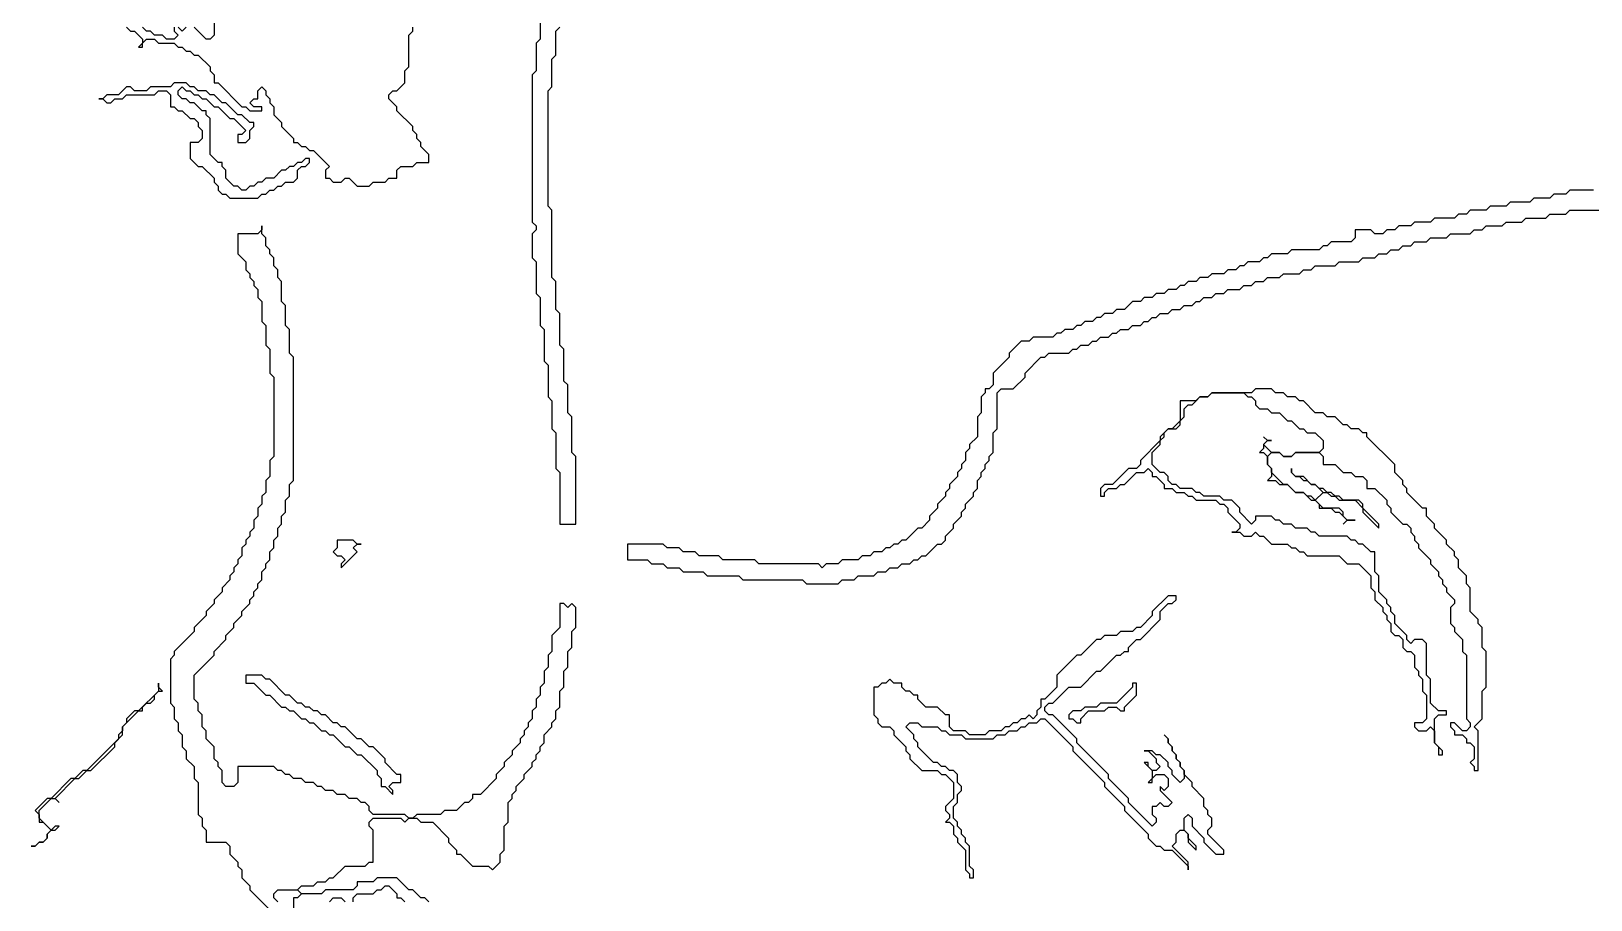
# Model space of a CAD drawing. Header units: metres. Extents: x 0 to 1000, y 0 to 1405.
# Drawn here: x 499.2 to 597.3, y 1051.1 to 1105.7 of the extents above; entities that cross this region are included whole.
import ezdxf

# ---------------------------------------------------------------- set-up
doc = ezdxf.new("R2010")
doc.units = ezdxf.units.M

msp = doc.modelspace()

# ---------------------------------------------------------------- linework, layer by layer
for points in [[(510.75, 1106.75), (510.75, 1105.5), (510.5, 1105.25), (510.25, 1105.25), (509.5, 1106)], [(531.25, 1106.75), (531.25, 1105.25), (531, 1105), (531, 1103.25), (530.75, 1103), (530.75, 1093.75), (531, 1093.5), (531, 1093.25), (530.75, 1093), (530.75, 1091.5), (531, 1091.25), (531, 1089.25), (531.25, 1089), (531.25, 1087.25), (531.5, 1087), (531.5, 1085), (531.75, 1084.75), (531.75, 1082.75), (532, 1082.5), (532, 1080.75), (532.25, 1080.5), (532.25, 1078.25), (532.5, 1078), (532.5, 1074.75), (533.5, 1074.75), (533.5, 1079), (533.25, 1079.25), (533.25, 1081.5), (533, 1081.75), (533, 1083.5), (532.75, 1083.75), (532.75, 1085.75), (532.5, 1086), (532.5, 1088), (532.25, 1088.25), (532.25, 1090), (532, 1090.25), (532, 1094.5), (531.75, 1094.75), (531.75, 1102), (532, 1102.25), (532, 1104), (532.25, 1104.25), (532.25, 1105.75), (532.5, 1106)], [(505.25, 1106), (505.5, 1105.75), (505.75, 1105.75), (506.25, 1105.25), (506.25, 1105), (506, 1104.75), (506.25, 1104.75), (506.25, 1105), (506.5, 1105.25), (507, 1105.25), (507.25, 1105), (508.25, 1105), (508.5, 1104.75), (508.75, 1104.75), (509, 1104.5), (509.25, 1104.5), (509.5, 1104.25), (509.75, 1104.25), (510.5, 1103.5), (510.5, 1103.25), (510.75, 1103), (510.75, 1102.5), (511, 1102.5), (512.5, 1101), (512.75, 1101), (513, 1100.75), (513.75, 1100.75), (513.75, 1101), (513.25, 1101), (513, 1101.25), (513.25, 1101.5), (513.5, 1101.5), (513.5, 1102), (513.75, 1102.25), (514, 1102), (514, 1101.75), (514.25, 1101.5), (514.25, 1101.25), (514.5, 1101), (514.5, 1100.5), (515, 1100), (515, 1099.75), (515.75, 1099), (515.75, 1098.75), (516, 1098.75), (516.25, 1098.5), (516.5, 1098.5), (516.75, 1098.25), (517, 1098.25), (518, 1097.25), (517.75, 1097), (517.75, 1096.5), (518, 1096.5), (518.25, 1096.25), (518.75, 1096.25), (519, 1096.5), (519.25, 1096.5), (519.75, 1096), (520.5, 1096), (520.75, 1096.25), (521.5, 1096.25), (521.75, 1096.5), (522.25, 1096.5), (522.25, 1097), (522.5, 1097.25), (523.25, 1097.25), (523.5, 1097.5), (524.25, 1097.5), (524.25, 1098), (523.75, 1098.5), (523.75, 1098.75), (523.5, 1099), (523.5, 1099.25), (523.25, 1099.5), (523.25, 1099.75), (522.25, 1100.75), (522.25, 1101), (521.75, 1101.5), (521.75, 1101.75), (522, 1102), (522.25, 1102), (522.75, 1102.5), (522.75, 1103.25), (523, 1103.5), (523, 1105.5), (523.25, 1105.75), (523.25, 1106)], [(508.25, 1106), (508.25, 1105.75), (508.5, 1105.5), (508.25, 1105.25), (507.75, 1105.25), (507.5, 1105.5), (507, 1105.5), (506.75, 1105.75), (506.5, 1105.75), (506.25, 1106)], [(509, 1106), (508.75, 1105.75), (508.5, 1106)], [(597.5, 1095.75), (596, 1095.75), (595.75, 1095.5), (595, 1095.5), (594.75, 1095.25), (593.75, 1095.25), (593.5, 1095), (592.25, 1095), (592, 1094.75), (591, 1094.75), (590.75, 1094.5), (589.75, 1094.5), (589.5, 1094.25), (589, 1094.25), (588.75, 1094), (587.5, 1094), (587.25, 1093.75), (586.25, 1093.75), (586, 1093.5), (585.25, 1093.5), (585, 1093.25), (584.5, 1093.25), (584.25, 1093), (583.75, 1093), (583.5, 1093.25), (582.5, 1093.25), (582.5, 1092.75), (582.25, 1092.5), (581, 1092.5), (580.75, 1092.25), (580.5, 1092.25), (580.25, 1092), (578.5, 1092), (578.25, 1091.75), (577.25, 1091.75), (577, 1091.5), (576.75, 1091.5), (576.5, 1091.25), (575.75, 1091.25), (575.5, 1091), (575.25, 1091), (575, 1090.75), (574.5, 1090.75), (574.25, 1090.5), (573.5, 1090.5), (573.25, 1090.25), (572.75, 1090.25), (572.5, 1090), (572, 1090), (571.75, 1089.75), (571.5, 1089.75), (571.25, 1089.5), (570.75, 1089.5), (570.5, 1089.25), (570, 1089.25), (569.75, 1089), (569.25, 1089), (569, 1088.75), (568.5, 1088.75), (568, 1088.25), (567.5, 1088.25), (567.25, 1088), (566.75, 1088), (566.5, 1087.75), (566.25, 1087.75), (566, 1087.5), (565.5, 1087.5), (565.25, 1087.25), (565, 1087.25), (564.75, 1087), (564.25, 1087), (564, 1086.75), (563.75, 1086.75), (563.5, 1086.5), (562.25, 1086.5), (562, 1086.25), (561.5, 1086.25), (560.75, 1085.5), (560.75, 1085.25), (559.75, 1084.25), (559.75, 1083.5), (559.5, 1083.25), (559.25, 1083.25), (559.25, 1083), (559, 1082.75), (559, 1081.75), (558.75, 1081.5), (558.75, 1080.25), (558.25, 1079.75), (558.25, 1079.5), (558, 1079.25), (558, 1078.75), (557.75, 1078.5), (557.75, 1078.25), (557.5, 1078), (557.5, 1077.75), (557, 1077.25), (557, 1077), (556.75, 1076.75), (556.75, 1076.5), (556.25, 1076), (556.25, 1075.75), (555.75, 1075.25), (555.75, 1075), (555.25, 1074.5), (555, 1074.5), (554.25, 1073.75), (554, 1073.75), (553.75, 1073.5), (553.5, 1073.5), (553.25, 1073.25), (553, 1073.25), (552.75, 1073), (552.25, 1073), (552, 1072.75), (551.5, 1072.75), (551.25, 1072.5), (550.25, 1072.5), (550, 1072.25), (549.25, 1072.25), (549, 1072), (548.75, 1072.25), (545, 1072.25), (544.75, 1072.5), (542.75, 1072.5), (542.5, 1072.75), (541.25, 1072.75), (541, 1073), (540.25, 1073), (540, 1073.25), (539.25, 1073.25), (539, 1073.5), (536.75, 1073.5), (536.75, 1072.5), (538, 1072.5), (538.25, 1072.25), (539, 1072.25), (539.25, 1072), (540, 1072), (540.25, 1071.75), (541.5, 1071.75), (541.75, 1071.5), (543.75, 1071.5), (544, 1071.25), (547.75, 1071.25), (548, 1071), (550, 1071), (550.25, 1071.25), (551, 1071.25), (551.25, 1071.5), (552.25, 1071.5), (552.5, 1071.75), (553, 1071.75), (553.25, 1072), (553.75, 1072), (554, 1072.25), (554.5, 1072.25), (554.75, 1072.5), (555, 1072.5), (555.25, 1072.75), (555.5, 1072.75), (556.25, 1073.5), (556.5, 1073.5), (556.75, 1073.75), (556.75, 1074), (557.25, 1074.5), (557.25, 1074.75), (557.75, 1075.25), (557.75, 1075.5), (558, 1075.75), (558, 1076), (558.5, 1076.5), (558.5, 1076.75), (558.75, 1077), (558.75, 1077.5), (559, 1077.75), (559, 1078), (559.25, 1078.25), (559.25, 1078.5), (559.5, 1078.75), (559.5, 1079), (559.75, 1079.25), (559.75, 1080.5), (560, 1080.75), (560, 1083), (560.25, 1083.25), (561, 1083.25), (561.75, 1084), (561.75, 1084.25), (562.75, 1085.25), (563, 1085.25), (563.25, 1085.5), (564.5, 1085.5), (564.75, 1085.75), (565, 1085.75), (565.25, 1086), (565.75, 1086), (566, 1086.25), (566.25, 1086.25), (566.5, 1086.5), (567, 1086.5), (567.25, 1086.75), (567.5, 1086.75), (567.75, 1087), (568.25, 1087), (568.5, 1087.25), (569, 1087.25), (569.25, 1087.5), (569.5, 1087.5), (569.75, 1087.75), (570, 1087.75), (570.25, 1088), (570.75, 1088), (571, 1088.25), (571.5, 1088.25), (571.75, 1088.5), (572.25, 1088.5), (572.5, 1088.75), (572.75, 1088.75), (573, 1089), (573.5, 1089), (573.75, 1089.25), (574.25, 1089.25), (574.5, 1089.5), (575.25, 1089.5), (575.5, 1089.75), (576, 1089.75), (576.25, 1090), (576.75, 1090), (577, 1090.25), (577.75, 1090.25), (578, 1090.5), (579, 1090.5), (579.25, 1090.75), (579.75, 1090.75), (580, 1091), (581.25, 1091), (581.5, 1091.25), (582.75, 1091.25), (583, 1091.5), (583.75, 1091.5), (584, 1091.75), (584.5, 1091.75), (584.75, 1092), (585.25, 1092), (585.5, 1092.25), (586, 1092.25), (586.25, 1092.5), (587, 1092.5), (587.25, 1092.75), (588.25, 1092.75), (588.5, 1093), (589.75, 1093), (590, 1093.25), (590.5, 1093.25), (590.75, 1093.5), (591.75, 1093.5), (592, 1093.75), (593, 1093.75), (593.25, 1094), (594.5, 1094), (594.75, 1094.25), (595.75, 1094.25), (596, 1094.5), (598, 1094.5)], [(524.25, 1051), (524, 1051.25), (523.75, 1051.25), (523.25, 1051.75), (523, 1051.75), (522.25, 1052.5), (521, 1052.5), (520.75, 1052.25), (519.75, 1052.25), (519.75, 1052), (519.5, 1051.75), (517.75, 1051.75), (517.5, 1051.5), (516.25, 1051.5), (516, 1051.75), (516.25, 1052), (517, 1052), (517.25, 1052.25), (517.75, 1052.25), (518, 1052.5), (518.25, 1052.5), (519, 1053.25), (520.25, 1053.25), (520.5, 1053.5), (520.75, 1053.5), (520.75, 1055.5), (520.5, 1055.75), (520.5, 1056), (520.75, 1056.25), (522.5, 1056.25), (522.75, 1056), (523, 1056.25), (523.5, 1056.25), (523.75, 1056), (524.5, 1056), (525.5, 1055), (525.5, 1054.75), (526, 1054.25), (526, 1054), (526.25, 1054), (527, 1053.25), (528, 1053.25), (528.25, 1053), (528.75, 1053.5), (528.75, 1054), (529, 1054.25), (529, 1055.75), (529.25, 1056), (529.25, 1057.25), (529.5, 1057.5), (529.5, 1057.75), (529.75, 1058), (529.75, 1058.25), (530.25, 1058.75), (530.25, 1059), (530.75, 1059.5), (530.75, 1059.75), (531, 1060), (531, 1060.25), (531.25, 1060.5), (531.25, 1060.75), (531.5, 1061), (531.5, 1061.5), (532, 1062), (532, 1062.25), (532.25, 1062.5), (532.25, 1063), (532.5, 1063.25), (532.5, 1064.25), (532.75, 1064.5), (532.75, 1065.5), (533, 1065.75), (533, 1066.75), (533.25, 1067), (533.25, 1068), (533.5, 1068.25), (533.5, 1069.5), (533.25, 1069.75), (533, 1069.5), (532.75, 1069.75), (532.5, 1069.75), (532.5, 1068.25), (532, 1067.75), (532, 1066.75), (531.75, 1066.5), (531.75, 1065.75), (531.5, 1065.5), (531.5, 1064.75), (531.25, 1064.5), (531.25, 1064), (531, 1063.75), (531, 1063.25), (530.75, 1063), (530.75, 1062.5), (530.5, 1062.25), (530.5, 1062), (530.25, 1061.75), (530.25, 1061.5), (530, 1061.25), (530, 1061), (529.5, 1060.5), (529.5, 1060.25), (529, 1059.75), (529, 1059.5), (528.5, 1059), (528.5, 1058.75), (527.5, 1057.75), (527, 1057.75), (527, 1057.5), (526.75, 1057.25), (526.5, 1057.25), (526, 1056.75), (525.25, 1056.75), (525, 1056.5), (523.5, 1056.5), (523.25, 1056.25), (523, 1056.25), (522.75, 1056.5), (520.75, 1056.5), (520.5, 1056.75), (520.5, 1057), (520.25, 1057.25), (520, 1057.25), (519.75, 1057.5), (519.25, 1057.5), (519, 1057.75), (518.5, 1057.75), (518.25, 1058), (517.75, 1058), (517.5, 1058.25), (517.25, 1058.25), (517, 1058.5), (516.5, 1058.5), (516.25, 1058.75), (515.75, 1058.75), (515.5, 1059), (515.25, 1059), (515, 1059.25), (514.75, 1059.25), (514.5, 1059.5), (512.25, 1059.5), (512.25, 1058.5), (512, 1058.25), (511.5, 1058.25), (511.25, 1058.5), (511.25, 1059.25), (511, 1059.5), (511, 1059.75), (510.75, 1060), (510.75, 1060.75), (510.25, 1061.25), (510.25, 1061.75), (510, 1062), (510, 1062.75), (509.75, 1063), (509.75, 1063.5), (509.5, 1063.75), (509.5, 1065.25), (510.75, 1066.5), (510.75, 1066.75), (511.5, 1067.5), (511.5, 1067.75), (512, 1068.25), (512, 1068.5), (512.5, 1069), (512.5, 1069.25), (513, 1069.75), (513, 1070), (513.25, 1070.25), (513.25, 1070.5), (513.5, 1070.75), (513.5, 1071), (513.75, 1071.25), (513.75, 1071.75), (514, 1072), (514, 1072.25), (514.25, 1072.5), (514.25, 1073), (514.5, 1073.25), (514.5, 1073.75), (514.75, 1074), (514.75, 1074.5), (515, 1074.75), (515, 1075.25), (515.25, 1075.5), (515.25, 1076.25), (515.5, 1076.5), (515.5, 1077.25), (515.75, 1077.5), (515.75, 1085.25), (515.5, 1085.5), (515.5, 1087), (515.25, 1087.25), (515.25, 1088.5), (515, 1088.75), (515, 1090), (514.75, 1090.25), (514.75, 1090.75), (514.5, 1091), (514.5, 1091.5), (514.25, 1091.75), (514.25, 1092), (514, 1092.25), (514, 1092.75), (513.75, 1093), (513.75, 1093.5), (513.75, 1093.25), (513.5, 1093), (512.25, 1093), (512.25, 1091.75), (512.75, 1091.25), (512.75, 1090.75), (513, 1090.5), (513, 1090.25), (513.25, 1090), (513.25, 1089.75), (513.5, 1089.5), (513.5, 1089), (513.75, 1088.75), (513.75, 1087.5), (514, 1087.25), (514, 1086), (514.25, 1085.75), (514.25, 1084.25), (514.5, 1084), (514.5, 1079), (514.25, 1078.75), (514.25, 1077.75), (514, 1077.5), (514, 1076.75), (513.75, 1076.5), (513.75, 1076), (513.5, 1075.75), (513.5, 1075.25), (513.25, 1075), (513.25, 1074.5), (513, 1074.25), (513, 1074), (512.75, 1073.75), (512.75, 1073.5), (512.5, 1073.25), (512.5, 1072.75), (512.25, 1072.5), (512.25, 1072.25), (512, 1072), (512, 1071.75), (511.75, 1071.5), (511.75, 1071.25), (511.25, 1070.75), (511.25, 1070.5), (510.75, 1070), (510.75, 1069.75), (510.25, 1069.25), (510.25, 1069), (509.5, 1068.25), (509.5, 1068), (508.25, 1066.75), (508.25, 1066.5), (508, 1066.25), (508, 1063.5), (508.25, 1063.25), (508.25, 1062.5), (508.5, 1062.25), (508.5, 1061.75), (508.75, 1061.5), (508.75, 1060.75), (509, 1060.5), (509, 1060), (509.5, 1059.5), (509.5, 1058.75), (509.75, 1058.5), (509.75, 1056.5), (510, 1056.25), (510, 1055.75), (510.25, 1055.5), (510.25, 1054.75), (511.5, 1054.75), (511.75, 1054.5), (511.75, 1054), (512.25, 1053.5), (512.25, 1053.25), (512.5, 1053), (512.5, 1052.5), (513, 1052), (513, 1051.75), (514.25, 1050.5)], [(514.75, 1051), (514.5, 1051.25), (514.5, 1051.5), (514.75, 1051.75), (516, 1051.75), (516.25, 1051.5), (516, 1051.25), (515.75, 1051.25), (515.75, 1050.5)], [(519.5, 1051), (519.5, 1051.25), (519.75, 1051.5), (520.75, 1051.5), (521, 1051.75), (521.25, 1051.75), (521.5, 1052), (521.75, 1052), (522.25, 1051.5), (522.25, 1051.25), (522.5, 1051.25), (522.75, 1051)], [(518, 1051), (518.25, 1051.25), (518.75, 1051.25), (519, 1051)]]:
    msp.add_lwpolyline(points)
for points in [[(508.25, 1102.5), (508, 1102.25), (506.75, 1102.25), (506.5, 1102), (505.75, 1102), (505.5, 1102.25), (505.25, 1102.25), (504.75, 1101.75), (504, 1101.75), (503.75, 1101.5), (503.5, 1101.5), (503.75, 1101.5), (504, 1101.25), (504.25, 1101.25), (504.5, 1101.5), (505, 1101.5), (505.25, 1101.75), (507, 1101.75), (507.25, 1102), (507.75, 1102), (508, 1101.75), (508, 1101), (508.25, 1101), (508.5, 1100.75), (508.75, 1100.75), (509.25, 1100.25), (509.5, 1100.25), (509.75, 1100), (509.75, 1099.75), (510, 1099.5), (510, 1099), (509.75, 1098.75), (509.25, 1098.75), (509.25, 1097.75), (509.75, 1097.25), (510, 1097.25), (510.75, 1096.5), (510.75, 1096.25), (511, 1096), (511, 1095.75), (511.25, 1095.5), (511.5, 1095.5), (511.75, 1095.25), (513.5, 1095.25), (513.75, 1095.5), (514, 1095.5), (514.25, 1095.75), (514.5, 1095.75), (514.75, 1096), (515, 1096), (515.25, 1096.25), (515.75, 1096.25), (516, 1096.5), (516, 1097), (516.25, 1097.25), (516.5, 1097.25), (516.75, 1097.5), (516.75, 1097.75), (516.5, 1097.75), (516.25, 1097.5), (516, 1097.5), (515.75, 1097.25), (515.5, 1097.25), (515.25, 1097), (515, 1097), (514.5, 1096.5), (514, 1096.5), (513.75, 1096.25), (513.5, 1096.25), (513.25, 1096), (513, 1096), (512.75, 1095.75), (512.5, 1095.75), (512.25, 1096), (512, 1096), (511.5, 1096.5), (511.5, 1097), (511.25, 1097.25), (511.25, 1097.5), (511, 1097.5), (510.5, 1098), (510.5, 1100.25), (510.25, 1100.5), (510.25, 1100.75), (510, 1100.75), (509.5, 1101.25), (509.25, 1101.25), (509, 1101.5), (508.75, 1101.5), (508.5, 1101.75), (508.5, 1102), (508.75, 1102.25), (509, 1102), (509.25, 1102), (509.5, 1101.75), (509.75, 1101.75), (510, 1101.5), (510.25, 1101.5), (510.75, 1101), (511, 1101), (511.75, 1100.25), (512, 1100.25), (512.75, 1099.5), (512.5, 1099.25), (512.25, 1099.25), (512.25, 1098.75), (512.75, 1098.75), (513, 1099), (513, 1099.5), (513.25, 1099.75), (513.25, 1100), (513, 1100), (512.5, 1100.5), (512.25, 1100.5), (511.5, 1101.25), (511.25, 1101.25), (510.75, 1101.75), (510.5, 1101.75), (510.25, 1102), (509.75, 1102), (509.5, 1102.25), (509.25, 1102.25), (509, 1102.5)], [(576.25, 1083.25), (576, 1083), (573.5, 1083), (573.25, 1082.75), (572.75, 1082.75), (572.5, 1082.5), (571.5, 1082.5), (571.5, 1081.25), (571, 1080.75), (570.75, 1080.75), (570.25, 1080.25), (570.25, 1080), (569, 1078.75), (569, 1078.5), (568.75, 1078.25), (568.25, 1078.25), (567.25, 1077.25), (566.75, 1077.25), (566.5, 1077), (566.5, 1076.5), (566.75, 1076.5), (566.75, 1076.75), (567, 1077), (567.5, 1077), (567.75, 1077.25), (568, 1077.25), (568.75, 1078), (569.25, 1078), (569.5, 1078.25), (569.75, 1078), (569.75, 1077.75), (570, 1077.75), (570.5, 1077.25), (570.5, 1077), (571, 1077), (571.25, 1076.75), (571.75, 1076.75), (572, 1076.5), (572.25, 1076.5), (572.5, 1076.25), (573.75, 1076.25), (574, 1076), (574.25, 1076), (574.5, 1075.75), (574.5, 1075.5), (575.25, 1074.75), (575.25, 1074.5), (575, 1074.25), (574.75, 1074.25), (575.25, 1074.25), (575.5, 1074), (576, 1074), (576.25, 1074.25), (576.5, 1074), (576.75, 1074), (577.25, 1073.5), (578.25, 1073.5), (578.5, 1073.25), (578.75, 1073.25), (579, 1073), (579.25, 1073), (579.5, 1072.75), (581.5, 1072.75), (582, 1072.25), (582.75, 1072.25), (583.5, 1071.5), (583.5, 1070.75), (583.75, 1070.5), (583.75, 1070), (584.25, 1069.5), (584.25, 1069.25), (584.5, 1069), (584.5, 1068.75), (584.75, 1068.5), (584.75, 1068), (585, 1067.75), (585.25, 1067.75), (585.5, 1067.5), (585.5, 1067), (585.75, 1066.75), (586, 1066.75), (586.25, 1066.5), (586.25, 1065.75), (586.5, 1065.5), (586.5, 1065.25), (586.75, 1065), (586.75, 1064.25), (587, 1064), (587, 1062.5), (586.75, 1062.25), (586.25, 1062.25), (586.25, 1062), (586.5, 1061.75), (587, 1061.75), (587.25, 1062), (587.5, 1061.75), (587.5, 1061), (587.75, 1060.75), (587.75, 1060.25), (588, 1060.25), (588, 1060.5), (587.5, 1061), (587.5, 1062.5), (587.75, 1062.75), (588.25, 1062.75), (588.25, 1063), (587.75, 1063), (587.25, 1063.5), (587.25, 1065), (587, 1065.25), (587, 1067.25), (586.75, 1067.5), (586.25, 1067.5), (586, 1067.25), (585.75, 1067.5), (585.75, 1067.75), (585, 1068.5), (585, 1069), (584.75, 1069.25), (584.75, 1069.5), (584.5, 1069.75), (584.5, 1070), (584, 1070.5), (584, 1071.5), (583.75, 1071.75), (583.75, 1073), (583.5, 1073), (583, 1073.5), (582.75, 1073.5), (582.5, 1073.75), (582.25, 1073.75), (582, 1074), (580.25, 1074), (580, 1074.25), (579.75, 1074.25), (579.5, 1074.5), (578.75, 1074.5), (578.5, 1074.75), (578, 1074.75), (577.75, 1075), (577.5, 1075), (577.25, 1075.25), (576.25, 1075.25), (576.25, 1075), (576, 1074.75), (575.25, 1075.5), (575.25, 1075.75), (574.75, 1076.25), (574.25, 1076.25), (574, 1076.5), (573, 1076.5), (572.75, 1076.75), (572.5, 1076.75), (572.25, 1077), (571.5, 1077), (571.25, 1077.25), (571, 1077.25), (570.75, 1077.5), (570.75, 1077.75), (570.5, 1078), (570.25, 1078), (569.75, 1078.5), (569.75, 1079.25), (570.25, 1079.75), (570.25, 1080), (570.5, 1080.25), (570.5, 1080.5), (570.75, 1080.75), (571.25, 1080.75), (571.5, 1081), (571.5, 1081.25), (571.75, 1081.5), (571.75, 1082), (572, 1082.25), (572.25, 1082.25), (572.75, 1082.75), (573.25, 1082.75), (573.5, 1083), (575.5, 1083), (575.75, 1082.75), (576, 1082.75), (576.25, 1082.5), (576.25, 1082.25), (576.5, 1082), (577, 1082), (577.25, 1081.75), (577.75, 1081.75), (578.25, 1081.25), (578.5, 1081.25), (579, 1080.75), (579.25, 1080.75), (579.5, 1080.5), (580, 1080.5), (580.5, 1080), (580.5, 1079.5), (580.25, 1079.25), (578.75, 1079.25), (578.5, 1079), (578, 1079), (577.75, 1079.25), (577.25, 1079.25), (576.75, 1079.75), (577, 1080), (577.25, 1080), (577, 1080), (576.75, 1080.25), (577, 1080), (576.75, 1079.75), (576.75, 1079.5), (576.5, 1079.25), (576.75, 1079.25), (577, 1079), (577, 1078.5), (577.25, 1078.25), (577.25, 1077.75), (577, 1077.5), (577.5, 1077.5), (577.75, 1077.25), (578.25, 1077.25), (578.75, 1076.75), (579.25, 1076.75), (579.75, 1076.25), (580, 1076.25), (580.25, 1076), (580.25, 1075.75), (581, 1075.75), (581.25, 1075.5), (581.5, 1075.5), (582, 1075), (581.75, 1074.75), (582, 1075), (582.5, 1075), (582, 1075), (581.75, 1075.25), (581.75, 1075.5), (581.5, 1075.75), (580.5, 1075.75), (580, 1076.25), (580.5, 1076.75), (580.75, 1076.75), (581, 1076.5), (581.25, 1076.5), (581.5, 1076.25), (582.5, 1076.25), (583, 1075.75), (583, 1075.5), (584, 1074.5), (584, 1074.75), (583, 1075.75), (583, 1076), (582.75, 1076.25), (581.75, 1076.25), (581.5, 1076.5), (581.25, 1076.5), (581, 1076.75), (580.75, 1076.75), (580.5, 1077), (580.25, 1077), (580, 1077.25), (579.75, 1077.25), (579.25, 1077.75), (578.75, 1077.75), (578.5, 1078), (578.5, 1078.25), (578.5, 1078), (578.75, 1077.75), (579, 1077.75), (579.25, 1077.5), (579.5, 1077.5), (579.75, 1077.25), (580, 1077.25), (580.5, 1076.75), (580, 1076.25), (579.75, 1076.5), (579.5, 1076.5), (579.25, 1076.75), (578.75, 1076.75), (578.25, 1077.25), (578, 1077.25), (577.25, 1078), (577.25, 1078.25), (577, 1078.5), (577, 1079), (577.25, 1079.25), (577.75, 1079.25), (578, 1079), (578.5, 1079), (578.75, 1079.25), (580.25, 1079.25), (580.5, 1079), (580.5, 1078.5), (581.25, 1078.5), (581.75, 1078), (582.25, 1078), (582.5, 1077.75), (583, 1077.75), (583.25, 1077.5), (583.25, 1077), (583.75, 1077), (584.5, 1076.25), (584.5, 1076), (584.75, 1075.75), (584.75, 1075.5), (585.5, 1074.75), (585.75, 1074.75), (586, 1074.5), (586, 1074.25), (586.25, 1074), (586.25, 1073.75), (586.5, 1073.5), (586.5, 1073.25), (587.25, 1072.5), (587.25, 1072.25), (587.75, 1071.75), (587.75, 1071.5), (588, 1071.25), (588, 1071), (588.25, 1070.75), (588.25, 1070.5), (588.75, 1070), (588.75, 1069.75), (588.5, 1069.5), (588.5, 1068.5), (588.75, 1068.25), (588.75, 1068), (589.25, 1067.5), (589.25, 1066.75), (589.5, 1066.5), (589.5, 1062.5), (589.75, 1062.25), (589.75, 1062), (589.5, 1061.75), (589.25, 1061.75), (588.75, 1062.25), (588.5, 1062.25), (588.5, 1062), (588.75, 1061.75), (588.75, 1061.5), (589.25, 1061.5), (589.5, 1061.25), (589.5, 1061), (589.75, 1061), (590, 1060.75), (590, 1060), (589.75, 1059.75), (590, 1059.5), (590, 1059.25), (590.25, 1059.25), (590.25, 1061.75), (590, 1062), (590.5, 1062.5), (590.5, 1064.25), (590.75, 1064.5), (590.75, 1066.75), (590.5, 1067), (590.5, 1068.25), (590.25, 1068.5), (590.25, 1068.75), (589.75, 1069.25), (589.75, 1070.75), (589.5, 1071), (589.5, 1071.5), (589, 1072), (589, 1072.5), (588.75, 1072.75), (588.75, 1073), (588.25, 1073.5), (588.25, 1073.75), (587.5, 1074.5), (587.5, 1074.75), (587, 1075.25), (587, 1075.75), (586.75, 1075.75), (585.75, 1076.75), (585.75, 1077), (585.5, 1077.25), (585.5, 1077.5), (585, 1078), (585, 1078.5), (583.25, 1080.25), (583.25, 1080.5), (583, 1080.5), (582.75, 1080.75), (582.25, 1080.75), (582, 1081), (581.75, 1081), (581.25, 1081.5), (580.75, 1081.5), (580.5, 1081.75), (580, 1081.75), (579.25, 1082.5), (579, 1082.5), (578.75, 1082.75), (578.25, 1082.75), (578, 1083), (577.5, 1083), (577.25, 1083.25)], [(518.5, 1073.75), (518.5, 1073.25), (518.25, 1073), (518.5, 1072.75), (518.75, 1072.75), (519, 1072.5), (518.75, 1072.25), (518.75, 1072), (519.75, 1073), (519.5, 1073.25), (519.75, 1073.5), (520, 1073.5), (519.75, 1073.5), (519.5, 1073.75)], [(570.75, 1070.25), (569.75, 1069.25), (569.75, 1069), (569, 1068.25), (568.75, 1068.25), (568.5, 1068), (567.75, 1068), (567.5, 1067.75), (566.75, 1067.75), (566.5, 1067.5), (566.25, 1067.5), (565.25, 1066.5), (565, 1066.5), (563.75, 1065.25), (563.75, 1064.5), (563, 1063.75), (562.75, 1063.75), (562.75, 1063.25), (562.5, 1063), (562.5, 1062.75), (562.25, 1062.5), (562, 1062.75), (561.75, 1062.5), (561.5, 1062.5), (561.25, 1062.25), (561, 1062.25), (560.75, 1062), (560.5, 1062), (560.25, 1061.75), (559.5, 1061.75), (559.25, 1061.5), (558.25, 1061.5), (558, 1061.75), (557.25, 1061.75), (557, 1062), (557, 1062.75), (556.75, 1062.75), (556.25, 1063.25), (555.5, 1063.25), (555, 1063.75), (555, 1064), (554.75, 1064), (554.5, 1064.25), (554.25, 1064.25), (554, 1064.5), (554, 1064.75), (553.5, 1064.75), (553.25, 1065), (553, 1064.75), (552.75, 1064.75), (552.5, 1064.5), (552.25, 1064.5), (552.25, 1062.75), (552.5, 1062.5), (552.5, 1062.25), (552.75, 1062), (553.25, 1062), (553.5, 1061.75), (553.5, 1061.5), (554.25, 1060.75), (554.25, 1060.5), (554.5, 1060.25), (554.5, 1060), (555.25, 1059.25), (556.25, 1059.25), (556.5, 1059), (556.75, 1059), (557.25, 1058.5), (557.25, 1057.5), (556.75, 1057), (556.75, 1056.75), (557, 1056.5), (557, 1056.25), (556.75, 1056), (557, 1056), (557.25, 1055.75), (557.25, 1055.25), (557.5, 1055), (557.5, 1054.75), (558, 1054.25), (558, 1053), (558.25, 1052.75), (558.25, 1052.5), (558.5, 1052.5), (558.5, 1053), (558.25, 1053.25), (558.25, 1054.5), (558, 1054.75), (558, 1055), (557.75, 1055.25), (557.75, 1055.5), (557.5, 1055.75), (557.5, 1056), (557.25, 1056.25), (557.25, 1057), (557.5, 1057.25), (557.5, 1057.75), (557.75, 1058), (557.75, 1058.25), (557.5, 1058.5), (557.5, 1059), (557.25, 1059.25), (557, 1059.25), (556.75, 1059.5), (556.5, 1059.5), (556.25, 1059.75), (556, 1059.75), (555, 1060.75), (555, 1061), (554.75, 1061.25), (554.75, 1061.5), (554.25, 1062), (554.5, 1062.25), (555, 1062.25), (555.25, 1062), (556.25, 1062), (556.5, 1061.75), (556.75, 1061.75), (557, 1061.5), (557.75, 1061.5), (558, 1061.25), (559.75, 1061.25), (560, 1061.5), (560.5, 1061.5), (560.75, 1061.75), (561.25, 1061.75), (561.5, 1062), (561.75, 1062), (562, 1062.25), (562.5, 1062.25), (562.75, 1062.5), (563, 1062.5), (564.75, 1060.75), (564.75, 1060.5), (566.75, 1058.5), (566.75, 1058.25), (568, 1057), (568, 1056.75), (569.5, 1055.25), (569.5, 1055), (570, 1054.5), (570.25, 1054.5), (570.5, 1054.25), (571, 1054.25), (572, 1053.25), (572, 1053), (572, 1053.5), (571, 1054.5), (571.25, 1054.75), (571.25, 1055.25), (571.5, 1055.5), (571.75, 1055.5), (572, 1055.25), (572, 1054.75), (572.5, 1054.25), (572.5, 1054.5), (572, 1055), (572, 1055.25), (571.75, 1055.5), (571.75, 1056.25), (572, 1056.5), (572.25, 1056.25), (572.25, 1055.75), (573, 1055), (573, 1054.75), (573.75, 1054), (574.25, 1054), (574.25, 1054.25), (573.25, 1055.25), (573.25, 1055.5), (573.5, 1055.75), (573.5, 1056.25), (573.25, 1056.5), (573.25, 1056.75), (573, 1057), (573, 1057.5), (572.25, 1058.25), (572.25, 1058.5), (571.75, 1059), (571.75, 1059.25), (571.5, 1059.5), (571.5, 1059.75), (571.25, 1060), (571.25, 1060.25), (571, 1060.5), (571, 1060.75), (570.75, 1061), (570.75, 1061.25), (570.5, 1061.5), (570.75, 1061.25), (570.75, 1061), (571, 1060.75), (571, 1060.5), (571.25, 1060.25), (571.25, 1060), (571.5, 1059.75), (571.5, 1059.5), (571.75, 1059.25), (571.75, 1058.75), (571.5, 1058.5), (571, 1059), (571, 1059.25), (570.75, 1059.5), (570.75, 1059.75), (570.25, 1060.25), (570, 1060.25), (569.75, 1060.5), (569.25, 1060.5), (569.5, 1060.5), (570, 1060), (570, 1059.75), (570.25, 1059.5), (570, 1059.25), (569.75, 1059.25), (569.5, 1059.5), (569.5, 1059.75), (569.25, 1059.75), (569.75, 1059.25), (569.75, 1058.75), (569.5, 1058.5), (569.75, 1058.5), (569.75, 1058.75), (570, 1059), (570.5, 1059), (570.75, 1058.75), (570.75, 1058.25), (570.5, 1058), (570.25, 1058.25), (570.25, 1058), (571, 1057.25), (570.75, 1057), (570.5, 1057), (570.25, 1057.25), (570, 1057), (569.75, 1057), (569.75, 1056.5), (570, 1056.25), (570, 1056), (569.75, 1055.75), (568.25, 1057.25), (568.25, 1057.5), (567, 1058.75), (567, 1059), (565, 1061), (565, 1061.25), (563.5, 1062.75), (563.25, 1062.75), (563, 1063), (563, 1063.25), (563.25, 1063.5), (563.5, 1063.5), (564.5, 1064.5), (565.25, 1064.5), (566.25, 1065.5), (566.5, 1065.5), (567.5, 1066.5), (567.75, 1066.5), (568, 1066.75), (568.25, 1066.75), (568.25, 1067), (568.75, 1067.5), (569, 1067.5), (570.25, 1068.75), (570.25, 1069.25), (570.75, 1069.75), (571, 1069.75), (571.25, 1070), (571.25, 1070.25)], [(512.75, 1065.25), (512.75, 1064.75), (513.25, 1064.75), (514, 1064), (514.25, 1064), (515, 1063.25), (515.25, 1063.25), (515.5, 1063), (515.75, 1063), (516.25, 1062.5), (516.5, 1062.5), (516.75, 1062.25), (517, 1062.25), (517.5, 1061.75), (517.75, 1061.75), (518, 1061.5), (518.25, 1061.5), (519, 1060.75), (519.25, 1060.75), (519.75, 1060.25), (520, 1060.25), (521, 1059.25), (521, 1059), (521.25, 1058.75), (521.25, 1058.25), (521.5, 1058.25), (522, 1057.75), (522, 1058), (521.75, 1058.25), (522, 1058.5), (522.5, 1058.5), (522.5, 1059), (522.25, 1059), (521.5, 1059.75), (521.5, 1060), (520.75, 1060.75), (520.5, 1060.75), (520, 1061.25), (519.75, 1061.25), (519, 1062), (518.75, 1062), (518.5, 1062.25), (518.25, 1062.25), (517.75, 1062.75), (517.5, 1062.75), (517.25, 1063), (517, 1063), (516.75, 1063.25), (516.5, 1063.25), (516.25, 1063.5), (516, 1063.5), (515.5, 1064), (515.25, 1064), (514.25, 1065), (514, 1065), (513.75, 1065.25)], [(507.25, 1064.75), (507.25, 1064.25), (506, 1063), (505.75, 1063), (505.25, 1062.5), (505.25, 1062.25), (505, 1062), (505, 1061.75), (504.75, 1061.5), (504.75, 1061.25), (502.75, 1059.25), (502.5, 1059.25), (502, 1058.75), (501.75, 1058.75), (500.5, 1057.5), (500.25, 1057.5), (499.5, 1056.75), (499.75, 1056.5), (499.75, 1056), (500, 1056), (500.5, 1055.5), (500.25, 1055.25), (500.25, 1055), (500, 1054.75), (499.75, 1054.75), (499.5, 1054.5), (499.25, 1054.5), (499.5, 1054.5), (499.75, 1054.75), (500, 1054.75), (500.25, 1055), (500.25, 1055.25), (500.5, 1055.5), (500.75, 1055.5), (501, 1055.75), (500.75, 1055.75), (500.5, 1055.5), (499.75, 1056.25), (499.75, 1056.75), (500.5, 1057.5), (500.75, 1057.5), (501, 1057.25), (500.75, 1057.5), (502, 1058.75), (502.25, 1058.75), (502.75, 1059.25), (503, 1059.25), (504.5, 1060.75), (504.5, 1061), (505, 1061.5), (505, 1062), (506, 1063), (506.25, 1063), (506.25, 1063.25), (506.5, 1063.5), (506.75, 1063.5), (507, 1063.75), (507, 1064), (507.25, 1064.25), (507.5, 1064.25), (507.25, 1064.5)], [(568.5, 1064.75), (568.5, 1064.5), (567.5, 1063.5), (566.5, 1063.5), (566.25, 1063.25), (565.5, 1063.25), (565.25, 1063), (564.75, 1063), (564.5, 1062.75), (564.5, 1062.5), (564.75, 1062.5), (565, 1062.25), (565.25, 1062.25), (565.25, 1062.5), (565.75, 1063), (566.75, 1063), (567, 1063.25), (567.5, 1063.25), (567.75, 1063), (568, 1063), (568, 1063.25), (568.75, 1064), (568.75, 1064.75)]]:
    msp.add_lwpolyline(points, close=True)

doc.saveas('drawing.dxf')
